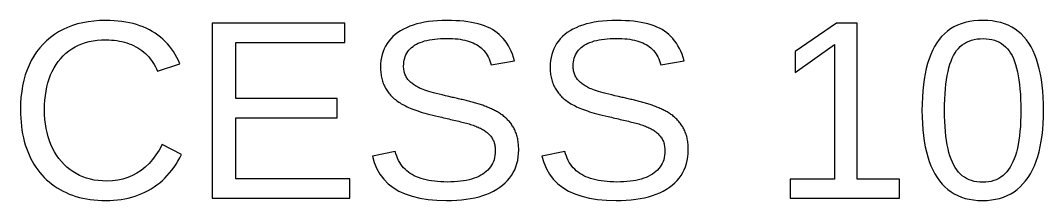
# Model space of a CAD drawing. Extents: x -27 to 133, y -77 to 15.
# Drawn here: x 55.04 to 64.26, y -22.84 to -21.22 of the extents above; entities that cross this region are included whole.
import ezdxf

# ---------------------------------------------------------------- set-up
doc = ezdxf.new("R2010")
doc.units = 0
doc.layers.get('0').update_dxf_attribs({"linetype": 'CONTINUOUS'})

msp = doc.modelspace()

# ---------------------------------------------------------------- linework, layer by layer
for points in [[(55.8424, -22.8407), (55.8772, -22.8388), (55.9113, -22.8356), (55.9448, -22.8312), (55.9776, -22.8256), (56.0097, -22.8187), (56.0412, -22.8105), (56.0719, -22.801), (56.1021, -22.7904), (56.1315, -22.7784), (56.1603, -22.7652), (56.1884, -22.7507), (56.2159, -22.735), (56.2425, -22.7181), (56.2682, -22.7), (56.293, -22.6808), (56.3168, -22.6604), (56.3398, -22.6388), (56.3617, -22.6162), (56.3828, -22.5923), (56.4029, -22.5673), (56.4221, -22.5412), (56.4403, -22.5139), (56.4576, -22.4854), (56.474, -22.4558), (56.4894, -22.4251), (56.3149, -22.3378), (56.2883, -22.3863), (56.2597, -22.4309), (56.2292, -22.4717), (56.1967, -22.5085), (56.1623, -22.5415), (56.126, -22.5706), (56.0877, -22.5958), (56.0474, -22.6171), (56.0052, -22.6346), (55.9611, -22.6482), (55.915, -22.6579), (55.867, -22.6637), (55.817, -22.6656), (55.7778, -22.6646), (55.74, -22.6615), (55.7034, -22.6563), (55.668, -22.649), (55.634, -22.6396), (55.6011, -22.6281), (55.5696, -22.6145), (55.5393, -22.5989), (55.5103, -22.5812), (55.4825, -22.5614), (55.4561, -22.5395), (55.4308, -22.5155), (55.4069, -22.4894), (55.3845, -22.4616), (55.3638, -22.4325), (55.345, -22.402), (55.3279, -22.3702), (55.3127, -22.3371), (55.2992, -22.3026), (55.2876, -22.2667), (55.2777, -22.2295), (55.2696, -22.191), (55.2634, -22.1511), (55.2589, -22.1099), (55.2562, -22.0673), (55.2553, -22.0234), (55.2561, -21.979), (55.2587, -21.9361), (55.263, -21.8947), (55.269, -21.8548), (55.2768, -21.8163), (55.2863, -21.7794), (55.2975, -21.7439), (55.3104, -21.7098), (55.325, -21.6773), (55.3413, -21.6462), (55.3594, -21.6166), (55.3792, -21.5885), (55.4007, -21.5618), (55.4238, -21.5369), (55.4482, -21.514), (55.4741, -21.4931), (55.5013, -21.4742), (55.5298, -21.4572), (55.5598, -21.4423), (55.5911, -21.4293), (55.6238, -21.4184), (55.6579, -21.4094), (55.6934, -21.4024), (55.7302, -21.3974), (55.7684, -21.3944), (55.808, -21.3934), (55.8334, -21.3939), (55.8583, -21.3952), (55.8826, -21.3973), (55.9063, -21.4003), (55.9296, -21.4042), (55.9523, -21.4089), (55.9744, -21.4145), (55.9961, -21.421), (56.0171, -21.4283), (56.0377, -21.4365), (56.0577, -21.4455), (56.0772, -21.4554), (56.0961, -21.4662), (56.1144, -21.4777), (56.1319, -21.4901), (56.1486, -21.5032), (56.1645, -21.5171), (56.1797, -21.5317), (56.194, -21.5471), (56.2076, -21.5633), (56.2203, -21.5803), (56.2323, -21.598), (56.2435, -21.6165), (56.2539, -21.6357), (56.2635, -21.6557), (56.2724, -21.6765), (56.4749, -21.6094), (56.4621, -21.5802), (56.4483, -21.5521), (56.4335, -21.5251), (56.4175, -21.4993), (56.4005, -21.4746), (56.3825, -21.451), (56.3634, -21.4285), (56.3432, -21.4072), (56.322, -21.387), (56.2997, -21.3679), (56.2764, -21.3499), (56.252, -21.3331), (56.2265, -21.3174), (56.2, -21.3028), (56.1725, -21.2894), (56.1441, -21.2772), (56.1147, -21.2661), (56.0843, -21.2562), (56.0529, -21.2474), (56.0205, -21.2399), (55.9872, -21.2335), (55.9529, -21.2282), (55.9176, -21.2241), (55.8813, -21.2212), (55.844, -21.2195), (55.8058, -21.2189), (55.7513, -21.2202), (55.6986, -21.2239), (55.6478, -21.2303), (55.5989, -21.2391), (55.5518, -21.2505), (55.5066, -21.2644), (55.4632, -21.2809), (55.4217, -21.2998), (55.382, -21.3213), (55.3442, -21.3453), (55.3082, -21.3719), (55.2741, -21.401), (55.2418, -21.4326), (55.2117, -21.4664), (55.184, -21.5022), (55.1587, -21.5399), (55.1358, -21.5796), (55.1153, -21.6212), (55.0973, -21.6647), (55.0816, -21.7101), (55.0683, -21.7575), (55.0575, -21.8068), (55.0491, -21.858), (55.043, -21.9112), (55.0394, -21.9663), (55.0382, -22.0234), (55.0388, -22.0617), (55.0404, -22.0992), (55.0431, -22.136), (55.0469, -22.1719), (55.0517, -22.207), (55.0576, -22.2414), (55.0647, -22.2749), (55.0728, -22.3076), (55.0819, -22.3395), (55.0922, -22.3706), (55.1035, -22.401), (55.1159, -22.4305), (55.1294, -22.4592), (55.1439, -22.487), (55.1594, -22.5138), (55.1759, -22.5396), (55.1934, -22.5644), (55.2118, -22.5882), (55.2312, -22.611), (55.2516, -22.6328), (55.273, -22.6535), (55.2954, -22.6733), (55.3187, -22.6921), (55.343, -22.7098), (55.3683, -22.7265), (55.3946, -22.7423), (55.4217, -22.7569), (55.4496, -22.7704), (55.4783, -22.7827), (55.5078, -22.7938), (55.5379, -22.8038), (55.5689, -22.8126), (55.6006, -22.8202), (55.6331, -22.8267), (55.6663, -22.8319), (55.7003, -22.836), (55.7351, -22.839), (55.7706, -22.8407), (55.8069, -22.8413)], [(58.0068, -22.6444), (56.9785, -22.6444), (56.9785, -22.095), (57.8938, -22.095), (57.8938, -21.9227), (56.9785, -21.9227), (56.9785, -21.4169), (57.9609, -21.4169), (57.9609, -21.2424), (56.7648, -21.2424), (56.7648, -22.8189), (58.0068, -22.8189)], [(58.9243, -22.8406), (58.9695, -22.8385), (59.013, -22.8349), (59.0549, -22.83), (59.0952, -22.8236), (59.1338, -22.8158), (59.1708, -22.8066), (59.2061, -22.796), (59.2398, -22.7839), (59.2718, -22.7705), (59.3022, -22.7556), (59.3309, -22.7393), (59.358, -22.7216), (59.3832, -22.7026), (59.4064, -22.6824), (59.4276, -22.6611), (59.4468, -22.6386), (59.464, -22.6149), (59.4791, -22.5901), (59.4922, -22.5641), (59.5034, -22.5369), (59.5124, -22.5086), (59.5195, -22.4791), (59.5246, -22.4485), (59.5276, -22.4167), (59.5286, -22.3837), (59.5285, -22.3706), (59.528, -22.3577), (59.5273, -22.3451), (59.5263, -22.3328), (59.525, -22.3207), (59.5235, -22.3089), (59.5216, -22.2974), (59.5195, -22.2861), (59.5171, -22.2751), (59.5144, -22.2644), (59.5114, -22.2539), (59.5081, -22.2437), (59.5045, -22.2337), (59.5007, -22.224), (59.4967, -22.2145), (59.4925, -22.2052), (59.488, -22.1961), (59.4833, -22.1872), (59.4784, -22.1784), (59.4733, -22.1699), (59.4679, -22.1616), (59.4624, -22.1535), (59.4566, -22.1456), (59.4506, -22.1378), (59.4444, -22.1303), (59.438, -22.123), (59.4313, -22.1158), (59.4245, -22.1089), (59.4175, -22.1021), (59.4104, -22.0954), (59.403, -22.089), (59.3955, -22.0827), (59.3878, -22.0766), (59.3799, -22.0706), (59.3718, -22.0649), (59.3636, -22.0593), (59.3552, -22.0539), (59.3466, -22.0486), (59.3378, -22.0435), (59.3289, -22.0386), (59.3199, -22.0337), (59.3108, -22.029), (59.3016, -22.0243), (59.2922, -22.0198), (59.2828, -22.0154), (59.2733, -22.011), (59.2637, -22.0068), (59.254, -22.0026), (59.2442, -21.9986), (59.2343, -21.9946), (59.2243, -21.9908), (59.2142, -21.987), (59.204, -21.9834), (59.1937, -21.9798), (59.1834, -21.9763), (59.173, -21.9728), (59.1625, -21.9695), (59.1519, -21.9662), (59.1413, -21.9631), (59.1306, -21.9599), (59.1198, -21.9569), (59.109, -21.954), (59.098, -21.9511), (59.0871, -21.9483), (59.076, -21.9456), (59.0649, -21.943), (59.0538, -21.9403), (59.0426, -21.9376), (59.0315, -21.935), (59.0204, -21.9324), (59.0093, -21.9297), (58.9981, -21.9271), (58.987, -21.9245), (58.9758, -21.9219), (58.9646, -21.9193), (58.9535, -21.9167), (58.9423, -21.9141), (58.9311, -21.9115), (58.8986, -21.9042), (58.8677, -21.897), (58.8386, -21.8901), (58.8112, -21.8833), (58.7855, -21.8767), (58.7615, -21.8703), (58.7392, -21.8641), (58.7186, -21.858), (58.6997, -21.8521), (58.6825, -21.8464), (58.6671, -21.8409), (58.6533, -21.8355), (58.6413, -21.8304), (58.6303, -21.8252), (58.6197, -21.8199), (58.6095, -21.8144), (58.5998, -21.8087), (58.5904, -21.8028), (58.5814, -21.7968), (58.5729, -21.7906), (58.5647, -21.7842), (58.5569, -21.7777), (58.5496, -21.771), (58.5426, -21.7641), (58.5361, -21.757), (58.53, -21.7498), (58.5242, -21.7423), (58.519, -21.7346), (58.5142, -21.7265), (58.5099, -21.7182), (58.506, -21.7095), (58.5025, -21.7006), (58.4996, -21.6913), (58.4971, -21.6817), (58.495, -21.6719), (58.4934, -21.6618), (58.4923, -21.6513), (58.4916, -21.6406), (58.4914, -21.6295), (58.4919, -21.6108), (58.4937, -21.5928), (58.4967, -21.5755), (58.5008, -21.5589), (58.5061, -21.5431), (58.5126, -21.528), (58.5202, -21.5136), (58.5291, -21.5), (58.5391, -21.4871), (58.5503, -21.4749), (58.5627, -21.4634), (58.5762, -21.4527), (58.5909, -21.4427), (58.6068, -21.4334), (58.6237, -21.4249), (58.6417, -21.4171), (58.6607, -21.41), (58.6808, -21.4037), (58.7019, -21.3982), (58.7241, -21.3934), (58.7474, -21.3893), (58.7717, -21.3859), (58.7971, -21.3833), (58.8236, -21.3815), (58.8511, -21.3804), (58.8796, -21.38), (58.9057, -21.3803), (58.9309, -21.3814), (58.9552, -21.383), (58.9786, -21.3854), (59.0011, -21.3884), (59.0227, -21.3921), (59.0435, -21.3964), (59.0633, -21.4014), (59.0823, -21.4071), (59.1004, -21.4135), (59.1176, -21.4205), (59.1339, -21.4282), (59.1493, -21.4365), (59.1639, -21.4456), (59.1778, -21.4555), (59.1909, -21.4663), (59.2033, -21.4778), (59.2149, -21.4902), (59.2258, -21.5033), (59.2359, -21.5173), (59.2454, -21.5321), (59.254, -21.5477), (59.262, -21.5642), (59.2692, -21.5814), (59.2756, -21.5995), (59.2813, -21.6183), (59.4917, -21.5814), (59.4824, -21.5516), (59.4721, -21.5232), (59.4608, -21.4962), (59.4485, -21.4705), (59.4352, -21.4462), (59.4209, -21.4233), (59.4056, -21.4017), (59.3892, -21.3815), (59.3719, -21.3627), (59.3536, -21.3453), (59.3342, -21.3292), (59.3139, -21.3145), (59.2925, -21.3011), (59.2699, -21.289), (59.2458, -21.2778), (59.2202, -21.2676), (59.1931, -21.2583), (59.1645, -21.25), (59.1344, -21.2427), (59.1028, -21.2364), (59.0697, -21.2311), (59.0351, -21.2267), (58.9991, -21.2233), (58.9615, -21.2208), (58.9224, -21.2194), (58.8819, -21.2189), (58.8382, -21.2195), (58.7962, -21.2215), (58.7557, -21.2247), (58.7169, -21.2293), (58.6796, -21.2351), (58.6439, -21.2422), (58.6097, -21.2507), (58.5772, -21.2604), (58.5462, -21.2714), (58.5169, -21.2838), (58.4891, -21.2974), (58.4628, -21.3123), (58.4382, -21.3285), (58.4153, -21.346), (58.3942, -21.3645), (58.3749, -21.3841), (58.3575, -21.4048), (58.3419, -21.4266), (58.3282, -21.4495), (58.3163, -21.4736), (58.3062, -21.4987), (58.2979, -21.5249), (58.2915, -21.5522), (58.2869, -21.5806), (58.2842, -21.6101), (58.2832, -21.6407), (58.2834, -21.6542), (58.2839, -21.6674), (58.2848, -21.6804), (58.2861, -21.6932), (58.2876, -21.7057), (58.2896, -21.718), (58.2918, -21.7301), (58.2945, -21.7419), (58.2975, -21.7535), (58.3008, -21.7648), (58.3045, -21.7759), (58.3085, -21.7868), (58.3129, -21.7974), (58.3176, -21.8078), (58.3226, -21.818), (58.328, -21.828), (58.3336, -21.8377), (58.3396, -21.8473), (58.3459, -21.8567), (58.3525, -21.8659), (58.3593, -21.8748), (58.3666, -21.8836), (58.3741, -21.8921), (58.3819, -21.9005), (58.39, -21.9086), (58.3985, -21.9165), (58.4073, -21.9243), (58.4167, -21.932), (58.4265, -21.9395), (58.4368, -21.947), (58.4476, -21.9543), (58.4588, -21.9615), (58.4706, -21.9686), (58.4828, -21.9756), (58.4955, -21.9825), (58.5087, -21.9892), (58.5224, -21.9959), (58.5366, -22.0024), (58.5512, -22.0088), (58.5666, -22.0152), (58.5831, -22.0216), (58.6007, -22.028), (58.6193, -22.0343), (58.639, -22.0407), (58.6598, -22.0471), (58.6816, -22.0534), (58.7045, -22.0598), (58.7284, -22.0662), (58.7534, -22.0725), (58.7795, -22.0789), (58.8067, -22.0853), (58.8349, -22.0916), (58.8513, -22.0954), (58.8675, -22.0991), (58.8834, -22.1028), (58.8992, -22.1065), (58.9147, -22.1101), (58.93, -22.1137), (58.945, -22.1172), (58.9599, -22.1207), (58.9745, -22.1241), (58.9889, -22.1275), (59.003, -22.1309), (59.017, -22.1342), (59.0307, -22.1375), (59.0441, -22.1409), (59.0573, -22.1443), (59.0702, -22.1479), (59.0827, -22.1516), (59.095, -22.1554), (59.107, -22.1593), (59.1187, -22.1633), (59.1301, -22.1675), (59.1413, -22.1718), (59.1521, -22.1762), (59.1626, -22.1807), (59.1729, -22.1854), (59.1828, -22.1901), (59.1925, -22.195), (59.2018, -22.2001), (59.2108, -22.2055), (59.2194, -22.211), (59.2277, -22.2167), (59.2356, -22.2226), (59.2433, -22.2287), (59.2505, -22.235), (59.2575, -22.2415), (59.2641, -22.2482), (59.2704, -22.2551), (59.2763, -22.2622), (59.2819, -22.2695), (59.2871, -22.2771), (59.2919, -22.285), (59.2963, -22.2933), (59.3002, -22.3019), (59.3038, -22.3109), (59.3069, -22.3202), (59.3096, -22.3298), (59.3119, -22.3398), (59.3138, -22.3501), (59.3152, -22.3608), (59.3163, -22.3718), (59.3169, -22.3832), (59.3171, -22.3949), (59.3165, -22.4156), (59.3145, -22.4356), (59.3111, -22.4548), (59.3065, -22.4733), (59.3005, -22.4909), (59.2932, -22.5077), (59.2845, -22.5238), (59.2745, -22.539), (59.2632, -22.5535), (59.2506, -22.5672), (59.2366, -22.5801), (59.2213, -22.5922), (59.2047, -22.6035), (59.1868, -22.614), (59.1678, -22.6237), (59.1477, -22.6325), (59.1265, -22.6405), (59.1042, -22.6477), (59.0807, -22.654), (59.0562, -22.6595), (59.0305, -22.6641), (59.0037, -22.6679), (58.9757, -22.6708), (58.9467, -22.6729), (58.9165, -22.6742), (58.8852, -22.6746), (58.8549, -22.6742), (58.8256, -22.673), (58.7972, -22.671), (58.7699, -22.6683), (58.7436, -22.6647), (58.7182, -22.6604), (58.6939, -22.6553), (58.6705, -22.6494), (58.6481, -22.6427), (58.6267, -22.6352), (58.6064, -22.6269), (58.587, -22.6179), (58.5686, -22.608), (58.5511, -22.5973), (58.5347, -22.5857), (58.5191, -22.5733), (58.5046, -22.5599), (58.491, -22.5456), (58.4783, -22.5305), (58.4666, -22.5144), (58.4559, -22.4975), (58.4461, -22.4796), (58.4372, -22.4609), (58.4293, -22.4413), (58.4224, -22.4207), (58.4164, -22.3993), (58.2094, -22.4407), (58.2264, -22.5), (58.2491, -22.5545), (58.2776, -22.6043), (58.3117, -22.6493), (58.3516, -22.6896), (58.3973, -22.7252), (58.4487, -22.756), (58.5058, -22.782), (58.5686, -22.8034), (58.6372, -22.82), (58.7116, -22.8318), (58.7916, -22.8389), (58.8774, -22.8413)], [(60.4528, -22.8406), (60.498, -22.8385), (60.5415, -22.8349), (60.5835, -22.83), (60.6237, -22.8236), (60.6623, -22.8158), (60.6993, -22.8066), (60.7346, -22.796), (60.7683, -22.7839), (60.8003, -22.7705), (60.8307, -22.7556), (60.8594, -22.7393), (60.8865, -22.7216), (60.9117, -22.7026), (60.9349, -22.6824), (60.9562, -22.6611), (60.9753, -22.6386), (60.9925, -22.6149), (61.0076, -22.5901), (61.0208, -22.5641), (61.0319, -22.5369), (61.041, -22.5086), (61.048, -22.4791), (61.0531, -22.4485), (61.0561, -22.4167), (61.0571, -22.3837), (61.057, -22.3706), (61.0566, -22.3577), (61.0558, -22.3451), (61.0548, -22.3328), (61.0536, -22.3207), (61.052, -22.3089), (61.0501, -22.2974), (61.048, -22.2861), (61.0456, -22.2751), (61.0429, -22.2644), (61.0399, -22.2539), (61.0366, -22.2437), (61.0331, -22.2337), (61.0293, -22.224), (61.0252, -22.2145), (61.021, -22.2052), (61.0165, -22.1961), (61.0118, -22.1872), (61.0069, -22.1784), (61.0018, -22.1699), (60.9965, -22.1616), (60.9909, -22.1535), (60.9851, -22.1456), (60.9791, -22.1378), (60.9729, -22.1303), (60.9665, -22.123), (60.9599, -22.1158), (60.953, -22.1089), (60.9461, -22.1021), (60.9389, -22.0954), (60.9315, -22.089), (60.924, -22.0827), (60.9163, -22.0766), (60.9084, -22.0706), (60.9004, -22.0649), (60.8921, -22.0593), (60.8837, -22.0539), (60.8751, -22.0486), (60.8663, -22.0435), (60.8574, -22.0386), (60.8484, -22.0337), (60.8393, -22.029), (60.8301, -22.0243), (60.8208, -22.0198), (60.8114, -22.0154), (60.8019, -22.011), (60.7922, -22.0068), (60.7825, -22.0026), (60.7727, -21.9986), (60.7628, -21.9946), (60.7528, -21.9908), (60.7427, -21.987), (60.7325, -21.9834), (60.7222, -21.9798), (60.7119, -21.9763), (60.7015, -21.9728), (60.691, -21.9695), (60.6805, -21.9662), (60.6698, -21.9631), (60.6591, -21.9599), (60.6483, -21.9569), (60.6375, -21.954), (60.6266, -21.9511), (60.6156, -21.9483), (60.6045, -21.9456), (60.5934, -21.943), (60.5823, -21.9403), (60.5712, -21.9376), (60.56, -21.935), (60.5489, -21.9324), (60.5378, -21.9297), (60.5266, -21.9271), (60.5155, -21.9245), (60.5043, -21.9219), (60.4932, -21.9193), (60.482, -21.9167), (60.4708, -21.9141), (60.4596, -21.9115), (60.4271, -21.9042), (60.3963, -21.897), (60.3671, -21.8901), (60.3397, -21.8833), (60.314, -21.8767), (60.29, -21.8703), (60.2677, -21.8641), (60.2471, -21.858), (60.2282, -21.8521), (60.2111, -21.8464), (60.1956, -21.8409), (60.1819, -21.8355), (60.1698, -21.8304), (60.1588, -21.8252), (60.1482, -21.8199), (60.1381, -21.8144), (60.1283, -21.8087), (60.1189, -21.8028), (60.11, -21.7968), (60.1014, -21.7906), (60.0932, -21.7842), (60.0855, -21.7777), (60.0781, -21.771), (60.0712, -21.7641), (60.0646, -21.757), (60.0585, -21.7498), (60.0528, -21.7423), (60.0475, -21.7346), (60.0427, -21.7265), (60.0384, -21.7182), (60.0345, -21.7095), (60.0311, -21.7006), (60.0281, -21.6913), (60.0256, -21.6817), (60.0235, -21.6719), (60.0219, -21.6618), (60.0208, -21.6513), (60.0201, -21.6406), (60.0199, -21.6295), (60.0205, -21.6108), (60.0222, -21.5928), (60.0252, -21.5755), (60.0293, -21.5589), (60.0346, -21.5431), (60.0411, -21.528), (60.0488, -21.5136), (60.0576, -21.5), (60.0676, -21.4871), (60.0788, -21.4749), (60.0912, -21.4634), (60.1047, -21.4527), (60.1195, -21.4427), (60.1353, -21.4334), (60.1522, -21.4249), (60.1702, -21.4171), (60.1892, -21.41), (60.2093, -21.4037), (60.2305, -21.3982), (60.2527, -21.3934), (60.2759, -21.3893), (60.3003, -21.3859), (60.3256, -21.3833), (60.3521, -21.3815), (60.3796, -21.3804), (60.4081, -21.38), (60.4342, -21.3803), (60.4594, -21.3814), (60.4837, -21.383), (60.5071, -21.3854), (60.5296, -21.3884), (60.5512, -21.3921), (60.572, -21.3964), (60.5918, -21.4014), (60.6108, -21.4071), (60.6289, -21.4135), (60.6461, -21.4205), (60.6624, -21.4282), (60.6778, -21.4365), (60.6924, -21.4456), (60.7063, -21.4555), (60.7194, -21.4663), (60.7318, -21.4778), (60.7434, -21.4902), (60.7543, -21.5033), (60.7645, -21.5173), (60.7739, -21.5321), (60.7826, -21.5477), (60.7905, -21.5642), (60.7977, -21.5814), (60.8041, -21.5995), (60.8098, -21.6183), (61.0202, -21.5814), (61.0109, -21.5516), (61.0006, -21.5232), (60.9893, -21.4962), (60.977, -21.4705), (60.9637, -21.4462), (60.9494, -21.4233), (60.9341, -21.4017), (60.9178, -21.3815), (60.9004, -21.3627), (60.8821, -21.3453), (60.8627, -21.3292), (60.8424, -21.3145), (60.821, -21.3011), (60.7984, -21.289), (60.7743, -21.2778), (60.7487, -21.2676), (60.7216, -21.2583), (60.693, -21.25), (60.6629, -21.2427), (60.6313, -21.2364), (60.5983, -21.2311), (60.5637, -21.2267), (60.5276, -21.2233), (60.49, -21.2208), (60.451, -21.2194), (60.4104, -21.2189), (60.3668, -21.2195), (60.3247, -21.2215), (60.2843, -21.2247), (60.2454, -21.2293), (60.2081, -21.2351), (60.1724, -21.2422), (60.1383, -21.2507), (60.1057, -21.2604), (60.0748, -21.2714), (60.0454, -21.2838), (60.0176, -21.2974), (59.9914, -21.3123), (59.9667, -21.3285), (59.9438, -21.346), (59.9227, -21.3645), (59.9035, -21.3841), (59.886, -21.4048), (59.8705, -21.4266), (59.8567, -21.4495), (59.8448, -21.4736), (59.8347, -21.4987), (59.8264, -21.5249), (59.82, -21.5522), (59.8154, -21.5806), (59.8127, -21.6101), (59.8118, -21.6407), (59.8119, -21.6542), (59.8125, -21.6674), (59.8134, -21.6804), (59.8146, -21.6932), (59.8162, -21.7057), (59.8181, -21.718), (59.8204, -21.7301), (59.823, -21.7419), (59.826, -21.7535), (59.8293, -21.7648), (59.833, -21.7759), (59.837, -21.7868), (59.8414, -21.7974), (59.8461, -21.8078), (59.8512, -21.818), (59.8565, -21.828), (59.8622, -21.8377), (59.8681, -21.8473), (59.8744, -21.8567), (59.881, -21.8659), (59.8879, -21.8748), (59.8951, -21.8836), (59.9026, -21.8921), (59.9104, -21.9005), (59.9186, -21.9086), (59.927, -21.9165), (59.9359, -21.9243), (59.9452, -21.932), (59.955, -21.9395), (59.9653, -21.947), (59.9761, -21.9543), (59.9874, -21.9615), (59.9991, -21.9686), (60.0113, -21.9756), (60.0241, -21.9825), (60.0373, -21.9892), (60.0509, -21.9959), (60.0651, -22.0024), (60.0797, -22.0088), (60.0952, -22.0152), (60.1117, -22.0216), (60.1292, -22.028), (60.1478, -22.0343), (60.1675, -22.0407), (60.1883, -22.0471), (60.2101, -22.0534), (60.233, -22.0598), (60.2569, -22.0662), (60.282, -22.0725), (60.308, -22.0789), (60.3352, -22.0853), (60.3634, -22.0916), (60.3798, -22.0954), (60.396, -22.0991), (60.412, -22.1028), (60.4277, -22.1065), (60.4432, -22.1101), (60.4585, -22.1137), (60.4736, -22.1172), (60.4884, -22.1207), (60.503, -22.1241), (60.5174, -22.1275), (60.5316, -22.1309), (60.5455, -22.1342), (60.5592, -22.1375), (60.5727, -22.1409), (60.5858, -22.1443), (60.5987, -22.1479), (60.6113, -22.1516), (60.6236, -22.1554), (60.6356, -22.1593), (60.6473, -22.1633), (60.6587, -22.1675), (60.6698, -22.1718), (60.6806, -22.1762), (60.6912, -22.1807), (60.7014, -22.1854), (60.7114, -22.1901), (60.721, -22.195), (60.7303, -22.2001), (60.7393, -22.2055), (60.7479, -22.211), (60.7562, -22.2167), (60.7642, -22.2226), (60.7718, -22.2287), (60.7791, -22.235), (60.786, -22.2415), (60.7926, -22.2482), (60.7989, -22.2551), (60.8048, -22.2622), (60.8104, -22.2695), (60.8156, -22.2771), (60.8204, -22.285), (60.8248, -22.2933), (60.8288, -22.3019), (60.8323, -22.3109), (60.8354, -22.3202), (60.8381, -22.3298), (60.8404, -22.3398), (60.8423, -22.3501), (60.8438, -22.3608), (60.8448, -22.3718), (60.8454, -22.3832), (60.8456, -22.3949), (60.845, -22.4156), (60.843, -22.4356), (60.8397, -22.4548), (60.835, -22.4733), (60.829, -22.4909), (60.8217, -22.5077), (60.813, -22.5238), (60.8031, -22.539), (60.7917, -22.5535), (60.7791, -22.5672), (60.7651, -22.5801), (60.7498, -22.5922), (60.7332, -22.6035), (60.7153, -22.614), (60.6964, -22.6237), (60.6763, -22.6325), (60.655, -22.6405), (60.6327, -22.6477), (60.6093, -22.654), (60.5847, -22.6595), (60.559, -22.6641), (60.5322, -22.6679), (60.5042, -22.6708), (60.4752, -22.6729), (60.445, -22.6742), (60.4137, -22.6746), (60.3834, -22.6742), (60.3541, -22.673), (60.3258, -22.671), (60.2984, -22.6683), (60.2721, -22.6647), (60.2467, -22.6604), (60.2224, -22.6553), (60.199, -22.6494), (60.1766, -22.6427), (60.1553, -22.6352), (60.1349, -22.6269), (60.1155, -22.6179), (60.0971, -22.608), (60.0797, -22.5973), (60.0632, -22.5857), (60.0477, -22.5733), (60.0331, -22.5599), (60.0195, -22.5456), (60.0068, -22.5305), (59.9951, -22.5144), (59.9844, -22.4975), (59.9746, -22.4796), (59.9657, -22.4609), (59.9578, -22.4413), (59.9509, -22.4207), (59.9449, -22.3993), (59.7379, -22.4407), (59.7549, -22.5), (59.7776, -22.5545), (59.8061, -22.6043), (59.8403, -22.6493), (59.8802, -22.6896), (59.9258, -22.7252), (59.9772, -22.756), (60.0343, -22.782), (60.0972, -22.8034), (60.1658, -22.82), (60.2401, -22.8318), (60.3201, -22.8389), (60.4059, -22.8413)], [(62.9616, -22.6477), (62.5779, -22.6477), (62.5779, -21.2424), (62.3921, -21.2424), (62.0195, -21.4986), (62.0195, -21.6888), (62.3753, -21.4348), (62.3753, -22.6477), (61.9737, -22.6477), (61.9737, -22.8189), (62.9616, -22.8189)], [(63.7491, -22.8401), (63.7886, -22.8364), (63.8265, -22.8302), (63.8628, -22.8216), (63.8976, -22.8105), (63.9308, -22.797), (63.9624, -22.781), (63.9924, -22.7625), (64.0209, -22.7416), (64.0479, -22.7182), (64.0732, -22.6923), (64.097, -22.664), (64.1192, -22.6332), (64.1398, -22.6001), (64.1588, -22.5647), (64.1761, -22.5272), (64.1918, -22.4874), (64.2058, -22.4455), (64.2181, -22.4013), (64.2288, -22.3549), (64.2379, -22.3063), (64.2453, -22.2555), (64.2511, -22.2024), (64.2552, -22.1472), (64.2577, -22.0898), (64.2585, -22.0301), (64.2577, -21.9695), (64.2554, -21.9112), (64.2515, -21.8552), (64.246, -21.8015), (64.2389, -21.7502), (64.2303, -21.7013), (64.2201, -21.6546), (64.2083, -21.6103), (64.195, -21.5683), (64.1801, -21.5286), (64.1636, -21.4913), (64.1455, -21.4563), (64.1259, -21.4237), (64.1047, -21.3934), (64.0817, -21.3655), (64.057, -21.3401), (64.0305, -21.317), (64.0023, -21.2964), (63.9724, -21.2783), (63.9408, -21.2625), (63.9075, -21.2492), (63.8724, -21.2383), (63.8356, -21.2298), (63.797, -21.2237), (63.7567, -21.2201), (63.7147, -21.2189), (63.6716, -21.2201), (63.6303, -21.2237), (63.5907, -21.2297), (63.553, -21.2381), (63.5172, -21.2488), (63.4831, -21.262), (63.4509, -21.2776), (63.4205, -21.2956), (63.3919, -21.316), (63.3651, -21.3387), (63.3402, -21.3639), (63.317, -21.3915), (63.2957, -21.4214), (63.2761, -21.4538), (63.2581, -21.4885), (63.2416, -21.5257), (63.2267, -21.5653), (63.2133, -21.6073), (63.2016, -21.6517), (63.1914, -21.6986), (63.1827, -21.7478), (63.1757, -21.7994), (63.1702, -21.8535), (63.1663, -21.9099), (63.1639, -21.9688), (63.1631, -22.0301), (63.1639, -22.0901), (63.1663, -22.1478), (63.1704, -22.2033), (63.176, -22.2565), (63.1833, -22.3075), (63.1922, -22.3562), (63.2027, -22.4027), (63.2148, -22.4469), (63.2285, -22.4889), (63.2439, -22.5286), (63.2609, -22.5661), (63.2794, -22.6013), (63.2996, -22.6343), (63.3214, -22.6649), (63.3448, -22.6931), (63.3698, -22.7188), (63.3964, -22.7421), (63.4247, -22.7629), (63.4545, -22.7813), (63.4859, -22.7972), (63.5189, -22.8107), (63.5535, -22.8217), (63.5897, -22.8303), (63.6276, -22.8364), (63.667, -22.8401), (63.708, -22.8413)], [(63.6833, -22.6759), (63.6575, -22.6731), (63.6328, -22.6685), (63.6093, -22.6621), (63.5869, -22.6538), (63.5656, -22.6437), (63.5455, -22.6317), (63.5266, -22.6179), (63.5088, -22.6023), (63.4921, -22.5848), (63.4766, -22.5655), (63.4622, -22.5443), (63.449, -22.5213), (63.4368, -22.4963), (63.4256, -22.4692), (63.4154, -22.4399), (63.4062, -22.4085), (63.3979, -22.375), (63.3906, -22.3394), (63.3843, -22.3016), (63.3789, -22.2617), (63.3745, -22.2196), (63.3711, -22.1754), (63.3687, -22.1291), (63.3672, -22.0807), (63.3668, -22.0301), (63.3672, -21.9781), (63.3687, -21.9283), (63.3711, -21.8809), (63.3744, -21.8358), (63.3788, -21.7929), (63.384, -21.7524), (63.3903, -21.7142), (63.3975, -21.6783), (63.4056, -21.6447), (63.4148, -21.6134), (63.4248, -21.5844), (63.4359, -21.5577), (63.4479, -21.5333), (63.461, -21.511), (63.4753, -21.4904), (63.4909, -21.4716), (63.5077, -21.4547), (63.5258, -21.4395), (63.545, -21.4261), (63.5656, -21.4144), (63.5873, -21.4046), (63.6103, -21.3966), (63.6346, -21.3903), (63.6601, -21.3858), (63.6868, -21.3832), (63.7147, -21.3823), (63.742, -21.3832), (63.7681, -21.3859), (63.793, -21.3904), (63.8166, -21.3968), (63.839, -21.4049), (63.8603, -21.4149), (63.8803, -21.4267), (63.8991, -21.4403), (63.9166, -21.4557), (63.933, -21.473), (63.9482, -21.492), (63.9621, -21.5129), (63.9749, -21.5355), (63.9866, -21.5602), (63.9973, -21.5872), (64.0071, -21.6163), (64.016, -21.6477), (64.0239, -21.6813), (64.0309, -21.7171), (64.037, -21.7551), (64.0421, -21.7954), (64.0463, -21.8379), (64.0496, -21.8826), (64.0519, -21.9295), (64.0533, -21.9787), (64.0538, -22.0301), (64.0533, -22.0797), (64.0518, -22.1273), (64.0494, -22.1729), (64.0459, -22.2164), (64.0415, -22.258), (64.0361, -22.2975), (64.0298, -22.3351), (64.0224, -22.3706), (64.0141, -22.4041), (64.0048, -22.4356), (63.9945, -22.465), (63.9832, -22.4925), (63.971, -22.518), (63.9577, -22.5415), (63.9432, -22.5631), (63.9277, -22.5828), (63.911, -22.6007), (63.8932, -22.6167), (63.8743, -22.6308), (63.8542, -22.643), (63.833, -22.6533), (63.8107, -22.6618), (63.7873, -22.6684), (63.7628, -22.6731), (63.7371, -22.6759), (63.7103, -22.6768)]]:
    msp.add_lwpolyline(points, close=True)

doc.saveas('drawing.dxf')
